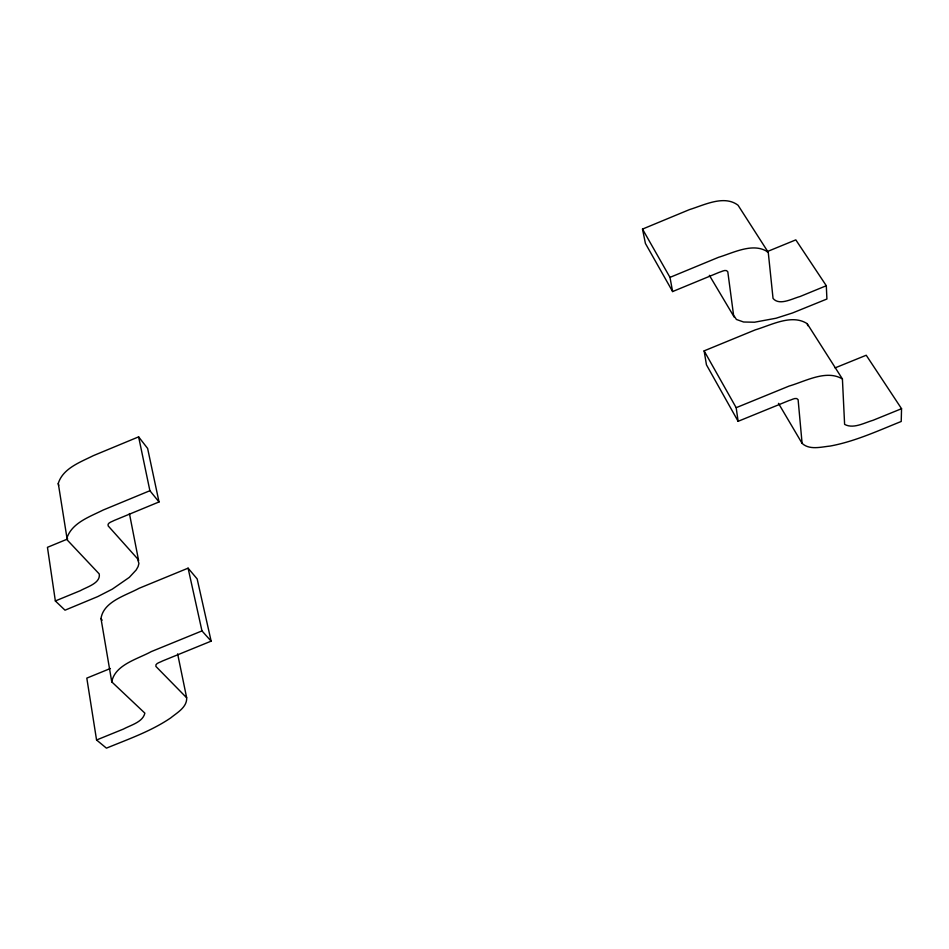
<?xml version="1.0" encoding="UTF-8"?>
<svg xmlns="http://www.w3.org/2000/svg" width="949" height="949" viewBox="0 0 949 949"><rect width="100%" height="100%" fill="white"/><g stroke="black" fill="none" stroke-linecap="round" stroke-linejoin="round"><path stroke-width="1.42" d="M835.049 367.904L866.223 355.246L901.55 408.699L901.218 421.475C877.967 430.799 854.919 441.499 830.114 446.066C821.099 446.955 809.497 450.312 802.095 443.361L778.465 403.349M55.35 600.954L80.357 590.669C86.798 586.968 100.926 583.161 99.218 573.92L67.284 540.04L58.28 483.421C62.883 468.332 80.38 462.163 93.263 455.686L138.625 436.86L147.617 448.426L159.029 501.95L114.117 520.491C112.279 521.642 106.81 522.84 108.162 525.9L137.451 558.641L138.922 563.445L138.103 566.565L136.193 569.958L129.301 577.383L112.338 589.115L97.723 596.601L65.018 610.183L55.35 600.954L47.45 547.324L67.699 538.961M66.94 537.964C72.029 522.721 89.941 516.695 103.121 510.052L149.895 490.716L159.029 501.95M826.306 285.732L826.911 299.018L792.522 312.968L776.045 318.235L754.502 322.221L743.613 322.008L736.412 319.469L733.565 315.127L727.8 271.794C726.234 268.721 721.537 271.794 719.212 272.327L672.616 291.557L645.415 243.442L642.509 229.089L689.543 209.575C704.229 205.067 724.146 194.628 738.061 205.257L768.251 252.304L773.044 298.437C779.378 306.017 792.237 298.603 800.078 296.515L826.306 285.732L795.82 239.872L767.053 251.663M672.616 291.557L669.982 277.381L718.535 257.309C733.613 252.766 753.791 241.888 768.251 252.304M802.095 443.361L798.109 399.659C796.306 396.658 791.419 400.098 788.939 400.573L738.12 421.309L706.447 364.807L704.122 350.869L755.321 329.849C771.134 325.199 791.763 313.633 807.196 323.692L842.415 378.959L844.61 424.381C853.353 429.209 864.302 422.803 873.056 420.288L901.55 408.699M96.561 739.995L106.442 748.156C128.281 739.152 150.986 731.311 170.678 717.93C177.036 712.723 187.214 707.219 186.668 697.788L155.897 666.423C154.758 663.28 160.618 662.26 162.493 660.99L211.141 641.144L197.155 578.914L188.092 568.166L139.04 588.309C125.719 595.581 103.536 601.452 100.997 618.534L111.757 681.88L144.865 713.15C142.789 722.213 130.832 725.024 123.524 729.034L96.561 739.995L86.81 678.12L110.345 668.511M738.12 421.309L736.175 407.69L789.2 386.029C805.487 381.32 826.318 369.315 842.415 378.959M211.141 641.144L201.971 630.907L151.235 651.619C137.629 659.104 114.971 664.691 111.757 681.88M100.997 618.534L102.136 620.231M709.366 275.317L734.372 317.357M642.509 229.089L669.982 277.381M704.122 350.869L736.175 407.69M807.196 323.692L807.765 325.697M188.092 568.166L201.971 630.907M138.625 436.86L149.895 490.716M177.629 653.873L186.668 697.788M129.432 513.551L138.637 560.669M58.28 483.421L58.636 485.532"/></g></svg>
